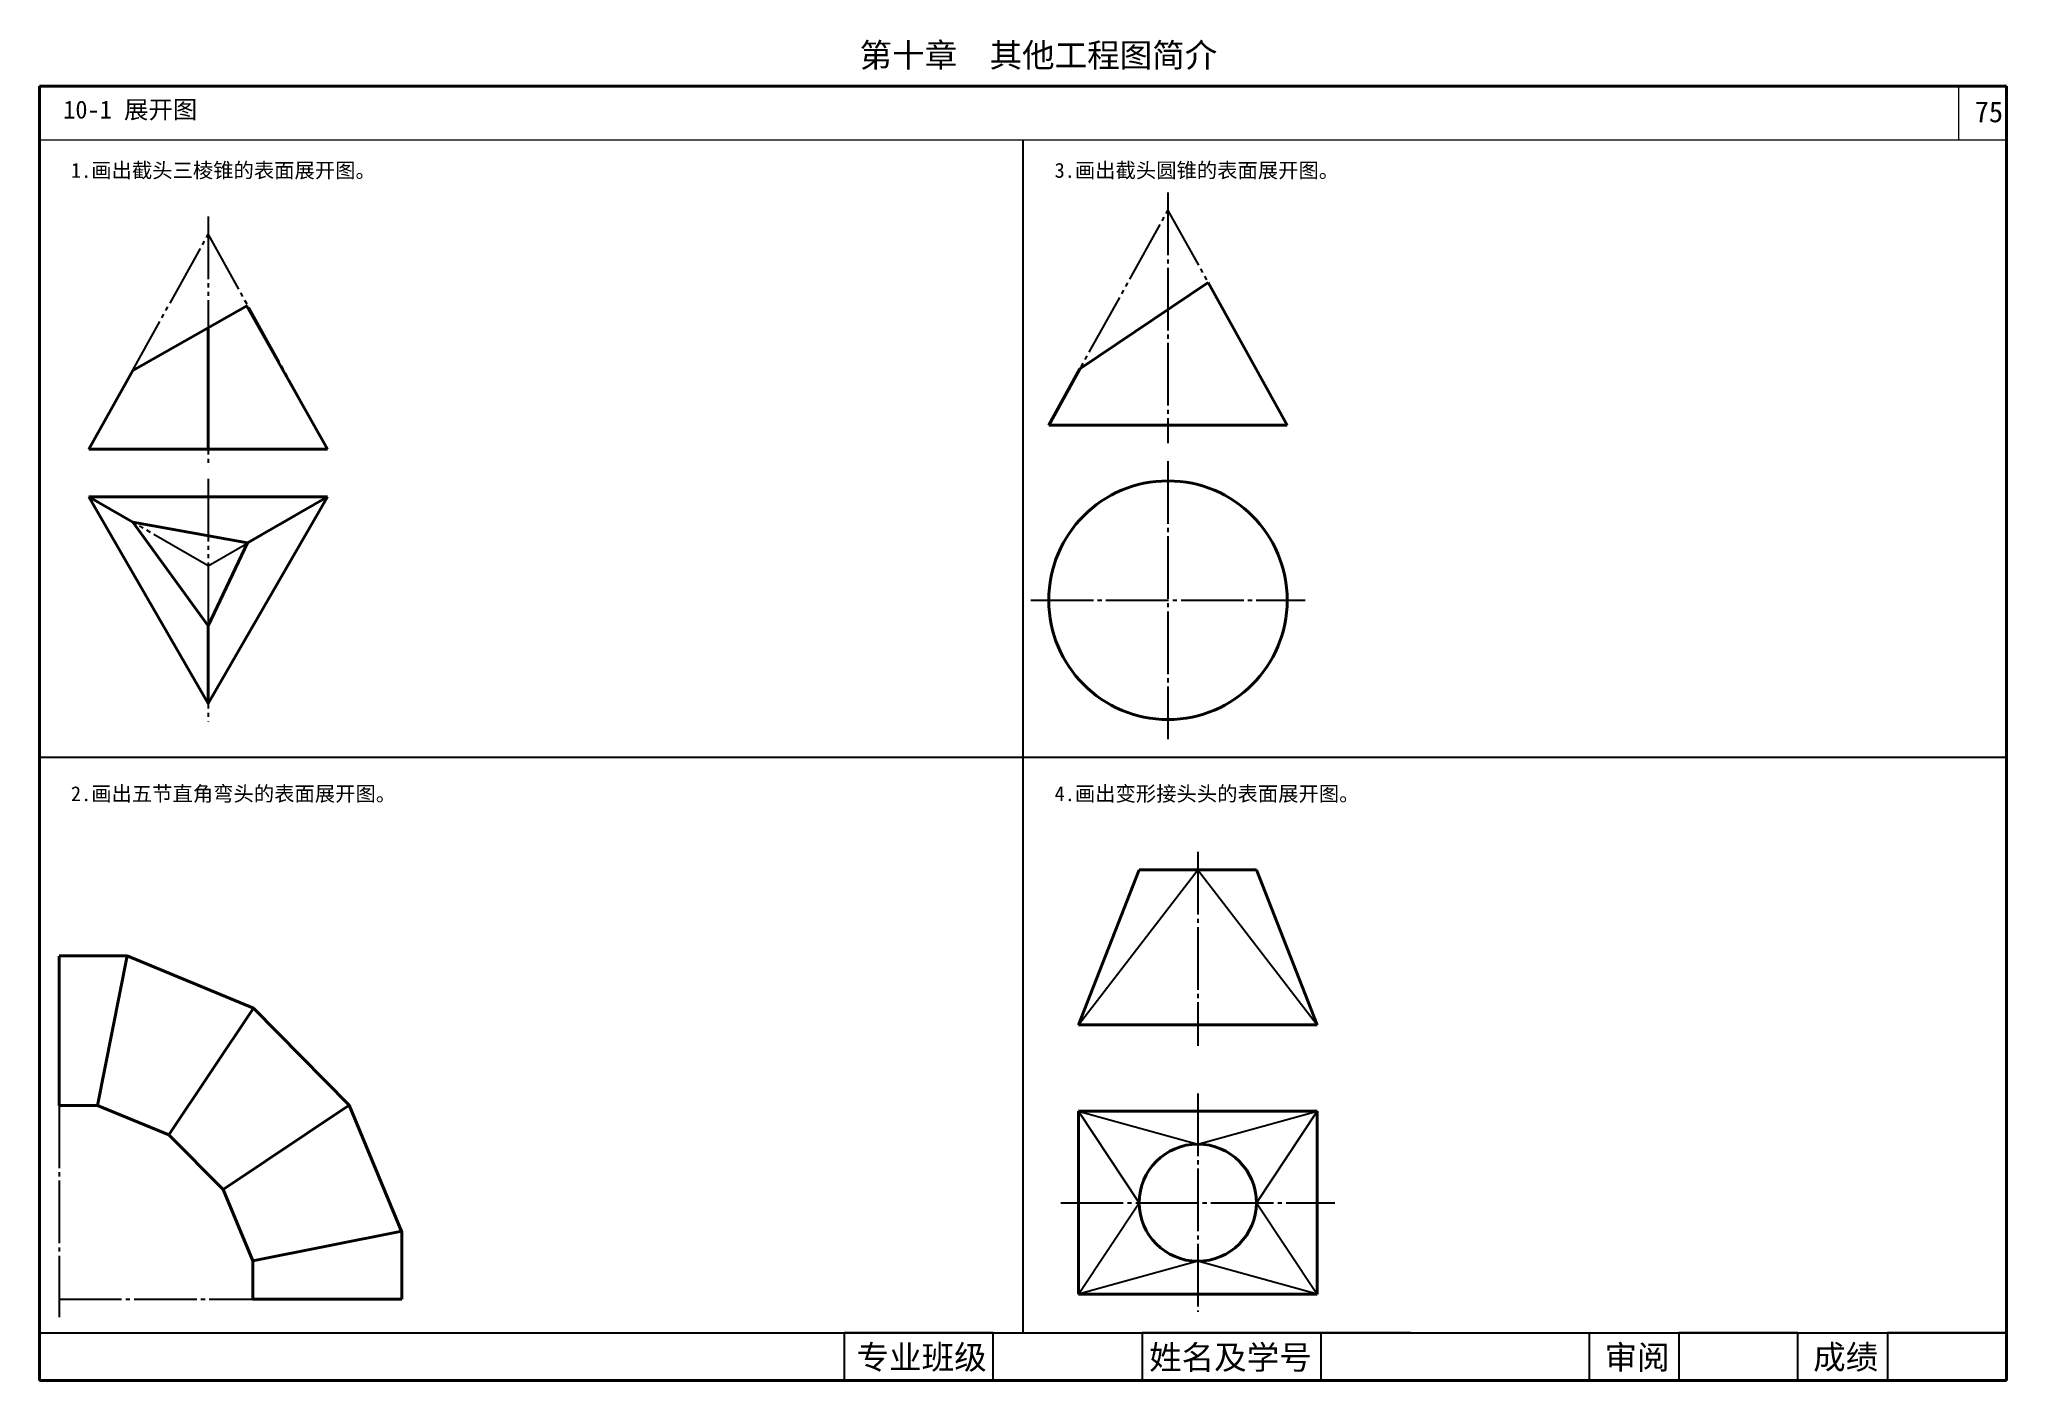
# Model space of a CAD drawing. Header units: millimetres. Extents: x 30 to 360, y 15 to 240.
import ezdxf
from ezdxf.enums import TextEntityAlignment as Align

# ---------------------------------------------------------------- set-up
doc = ezdxf.new("R2010")
doc.units = ezdxf.units.MM
doc.header["$LTSCALE"] = 0.7
doc.linetypes.add('双点划线', pattern=[20, 15, -1, 1, -1, 1, -1])
doc.linetypes.add('点划线', pattern=[18, 15, -1, 1, -1])
for name, color, linetype in [('双点划线', 7, '双点划线'), ('点划线', 7, '点划线'), ('细实线', 7, 'Continuous')]:
    doc.layers.add(name, color=color, linetype=linetype)
for name, color, linetype, lineweight in [('粗实线', 7, 'Continuous', 40), ('粗线', 7, 'Continuous', 40), ('细线', 7, 'Continuous', 13)]:
    doc.layers.add(name, color=color, linetype=linetype, lineweight=lineweight)
doc.styles.add('1', font='SIMFANG.TTF')
doc.styles.add('2', font='SimSun.ttf')
doc.styles.add('仿宋', font='SimSun.ttf', dxfattribs={"height": 2.5})

msp = doc.modelspace()

# ---------------------------------------------------------------- linework, layer by layer
at = {"layer": '双点划线'}
for p, q in [((58.32, 210.15), (58.32, 168.15)), ((199.32, 175.15), (219.32, 211.15)), ((219.32, 211.15), (239.32, 175.15)), ((38.32, 171.15), (58.32, 207.15)), ((58.32, 207.15), (78.32, 171.15)), ((78.32, 171.15), (38.32, 171.15)), ((58.32, 166.15), (58.32, 125.51)), ((58.32, 151.6), (38.32, 163.15)), ((58.32, 128.5), (38.32, 163.15)), ((38.32, 163.15), (78.32, 163.15)), ((58.32, 151.6), (78.32, 163.15)), ((78.32, 163.15), (58.32, 128.5))]:
    msp.add_line(p, q, dxfattribs=at)
at = {"layer": '点划线'}
for p, q in [((219.32, 214.15), (219.32, 172.15)), ((219.32, 169.15), (219.32, 122.51)), ((196.32, 145.83), (242.32, 145.83)), ((224.32, 103.64), (224.32, 71.15)), ((224.32, 63.15), (224.32, 26.51)), ((33.3, 61.14), (33.3, 28.64)), ((201.32, 44.83), (247.32, 44.83)), ((33.3, 28.64), (33.3, 25.64)), ((33.3, 28.64), (65.8, 28.64))]:
    msp.add_line(p, q, dxfattribs=at)
at = {"layer": '粗实线'}
for p, q in [((360, 232), (30, 232)), ((30, 232), (30, 15)), ((360, 15), (360, 232)), ((226.04, 199.06), (204.56, 184.59)), ((239.32, 175.15), (226.04, 199.06)), ((64.94, 195.22), (45.66, 184.35)), ((78.32, 171.15), (64.8, 195.14)), ((58.32, 191.49), (58.32, 171.15)), ((45.66, 184.35), (38.32, 171.15)), ((204.56, 184.59), (199.32, 175.15)), ((199.32, 175.15), (239.32, 175.15)), ((239.32, 175.15), (199.32, 175.15)), ((38.32, 171.15), (78.32, 171.15)), ((38.32, 163.15), (58.32, 128.5)), ((78.32, 163.15), (38.32, 163.15)), ((38.32, 163.15), (45.66, 158.91)), ((58.32, 128.5), (78.32, 163.15)), ((64.94, 155.42), (78.32, 163.15)), ((64.94, 155.42), (45.66, 158.91)), ((45.66, 158.91), (58.32, 141.56)), ((58.32, 141.56), (64.94, 155.42)), ((58.32, 141.56), (58.32, 128.5)), ((30, 119), (30, 112.5)), ((214.5, 100.64), (204.32, 74.64)), ((234.14, 100.64), (214.5, 100.64)), ((244.32, 74.64), (234.14, 100.64)), ((44.75, 86.23), (33.3, 86.23)), ((33.3, 86.14), (33.3, 61.14)), ((33.3, 86.14), (33.3, 61.14)), ((39.76, 61.14), (44.75, 86.23)), ((65.91, 77.46), (44.75, 86.23)), ((51.71, 56.19), (65.91, 77.46)), ((81.97, 61.17), (65.91, 77.46)), ((204.32, 74.64), (244.32, 74.64)), ((33.3, 61.14), (39.76, 61.14)), ((39.76, 61.14), (51.71, 56.19)), ((60.85, 47.05), (81.97, 61.17)), ((90.8, 39.86), (81.97, 61.17)), ((204.32, 60.15), (244.32, 60.15)), ((204.32, 29.51), (204.32, 60.15)), ((244.32, 60.15), (244.32, 29.51)), ((51.71, 56.19), (60.85, 47.05)), ((60.85, 47.05), (65.8, 35.11)), ((65.8, 35.11), (90.8, 40.08)), ((90.8, 28.64), (90.8, 40.08)), ((65.8, 28.64), (65.8, 35.11)), ((65.8, 28.64), (90.8, 28.64)), ((244.32, 29.51), (204.32, 29.51)), ((30, 15), (360, 15))]:
    msp.add_line(p, q, dxfattribs=at)
for centre, radius in [((219.32, 145.83), 20), ((224.32, 44.83), 9.82)]:
    msp.add_circle(centre, radius, dxfattribs=at)
at = {"layer": '粗线'}
for p, q in [((360, 232), (30, 232)), ((360, 15), (360, 232))]:
    msp.add_line(p, q, dxfattribs=at)
at = {"layer": '细实线'}
for p, q in [((195, 223), (195, 23)), ((30, 119.5), (360, 119.5)), ((204.32, 74.64), (224.32, 100.64)), ((224.32, 100.64), (244.32, 74.64)), ((214.5, 44.83), (204.32, 60.15)), ((204.32, 60.15), (224.32, 54.64)), ((224.32, 54.64), (244.32, 60.15)), ((244.32, 60.15), (234.14, 44.83)), ((204.32, 29.51), (214.5, 44.83)), ((234.14, 44.83), (244.32, 29.51)), ((224.32, 35.01), (204.32, 29.51)), ((244.32, 29.51), (224.32, 35.01)), ((30, 23), (360, 23)), ((190, 23), (165, 23)), ((165, 23), (165, 15)), ((190, 15), (190, 23)), ((260, 23), (215, 23)), ((215, 23), (215, 15)), ((245, 15), (245, 23)), ((290, 15), (290, 23)), ((325, 23), (305, 23)), ((305, 23), (305, 15)), ((325, 15), (325, 23)), ((325, 23), (325, 23)), ((360, 23), (340, 23)), ((340, 23), (340, 15)), ((215, 15), (190, 15)), ((305, 15), (260, 15)), ((305, 15), (290, 15)), ((340, 15), (325, 15))]:
    msp.add_line(p, q, dxfattribs=at)
at = {"layer": '细线'}
for p, q in [((352, 223), (352, 232)), ((30, 223), (360, 223))]:
    msp.add_line(p, q, dxfattribs=at)

# ---------------------------------------------------------------- texts
at = {"layer": '细实线', "style": '仿宋'}
for s, p in [('1.画出截头三棱锥的表面展开图。', (35.3, 216.64)), ('3.画出截头圆锥的表面展开图。', (200.3, 216.64)), ('2.画出五节直角弯头的表面展开图。', (35.3, 112.14)), ('4.画出变形接头头的表面展开图。', (200.3, 112.14))]:
    msp.add_text(s, height=2.5, dxfattribs=at).set_placement(p)
at = {"layer": '细实线', "style": '1'}
for s, p in [('专业班级', (178, 19)), ('姓名及学号', (229.8, 19)), ('审阅', (298, 19)), ('成绩', (333, 19))]:
    msp.add_text(s, height=4, dxfattribs=at).set_placement(p, align=Align.MIDDLE)
at = {"layer": '细实线', "insert": (34, 229.58), "char_height": 3, "width": 69, "attachment_point": 1, "style": '2'}
msp.add_mtext('{\\fSimHei|b0|i0|c134|p2;10-1 展开图}', dxfattribs=at)
at = {"layer": '细线', "attachment_point": 1}
for s, insert, char_height, width in [('{\\fSimHei|b0|i0|c134|p2;第十章  其他工程图简介}', (167.59, 239.19), 4, 80.9083), ('{\\fSimSun|b0|i0|c134|p2;75}', (354.64, 229.45), 3.5, 6.5773)]:
    msp.add_mtext(s, dxfattribs=dict(at, insert=insert, char_height=char_height, width=width))

doc.saveas('drawing.dxf')
